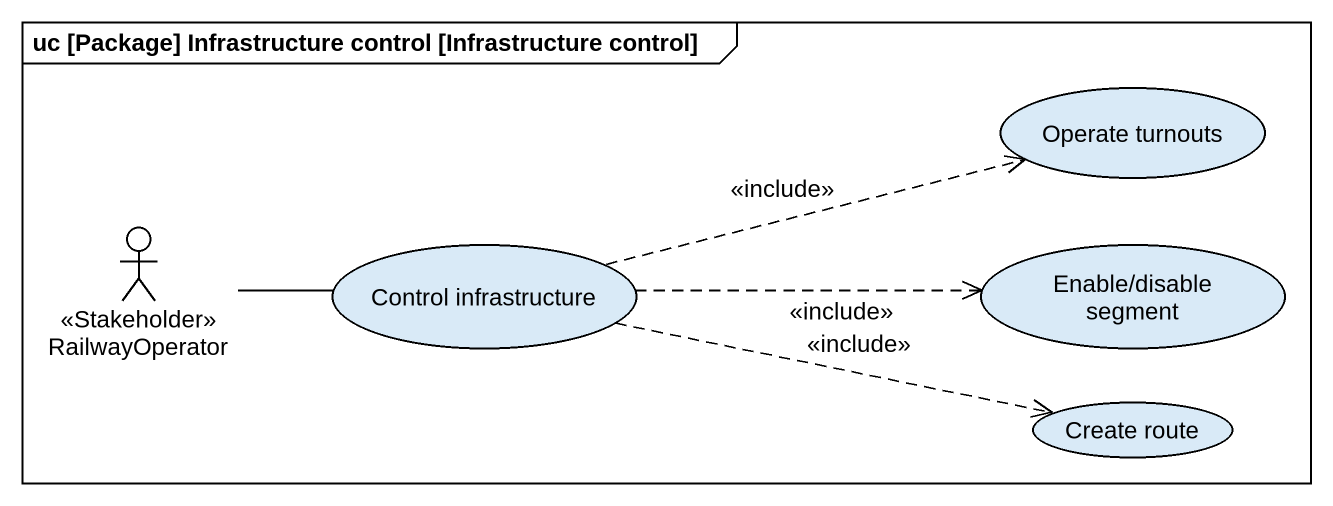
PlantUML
@startuml
mainframe uc [Package] Infrastructure control [Infrastructure control]
usecase "Operate turnouts" as Operate_turnouts
actor RailwayOperator <<Stakeholder>>
usecase "Control infrastructure" as Control_infrastructure
usecase "Enable/disable segment" as Enable_disable_segment
usecase "Create route" as Create_route
RailwayOperator -right- Control_infrastructure
Control_infrastructure .right.> Operate_turnouts : <<include>>
Control_infrastructure .right.> Enable_disable_segment : <<include>>
Control_infrastructure .right.> Create_route : <<include>>
@enduml
